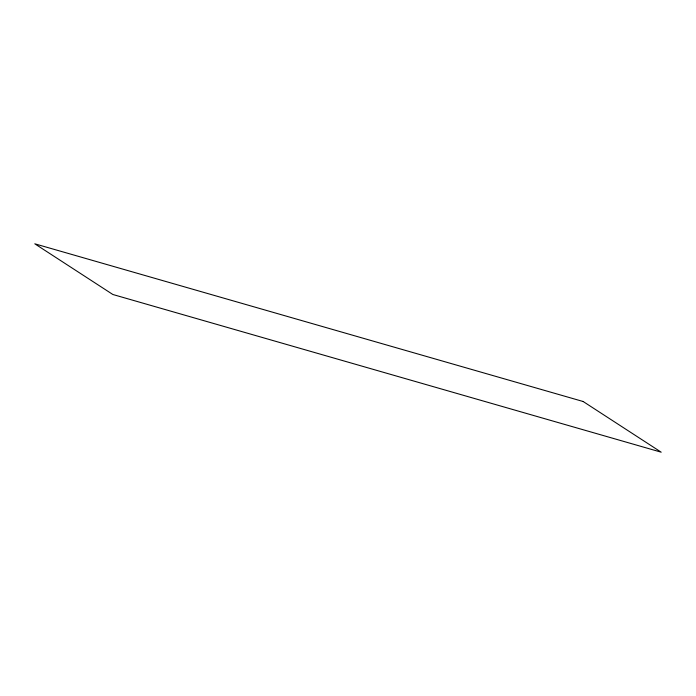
<?xml version="1.0" encoding="UTF-8"?>
<svg xmlns="http://www.w3.org/2000/svg" width="696" height="696" viewBox="0 0 696 696"><rect width="100%" height="100%" fill="white"/><g stroke="black" fill="none" stroke-linecap="round" stroke-linejoin="round"><path stroke-width="1.04" d="M583.144 401.505L34.8 243.809L112.856 294.495L661.2 452.191L583.144 401.505"/></g></svg>
